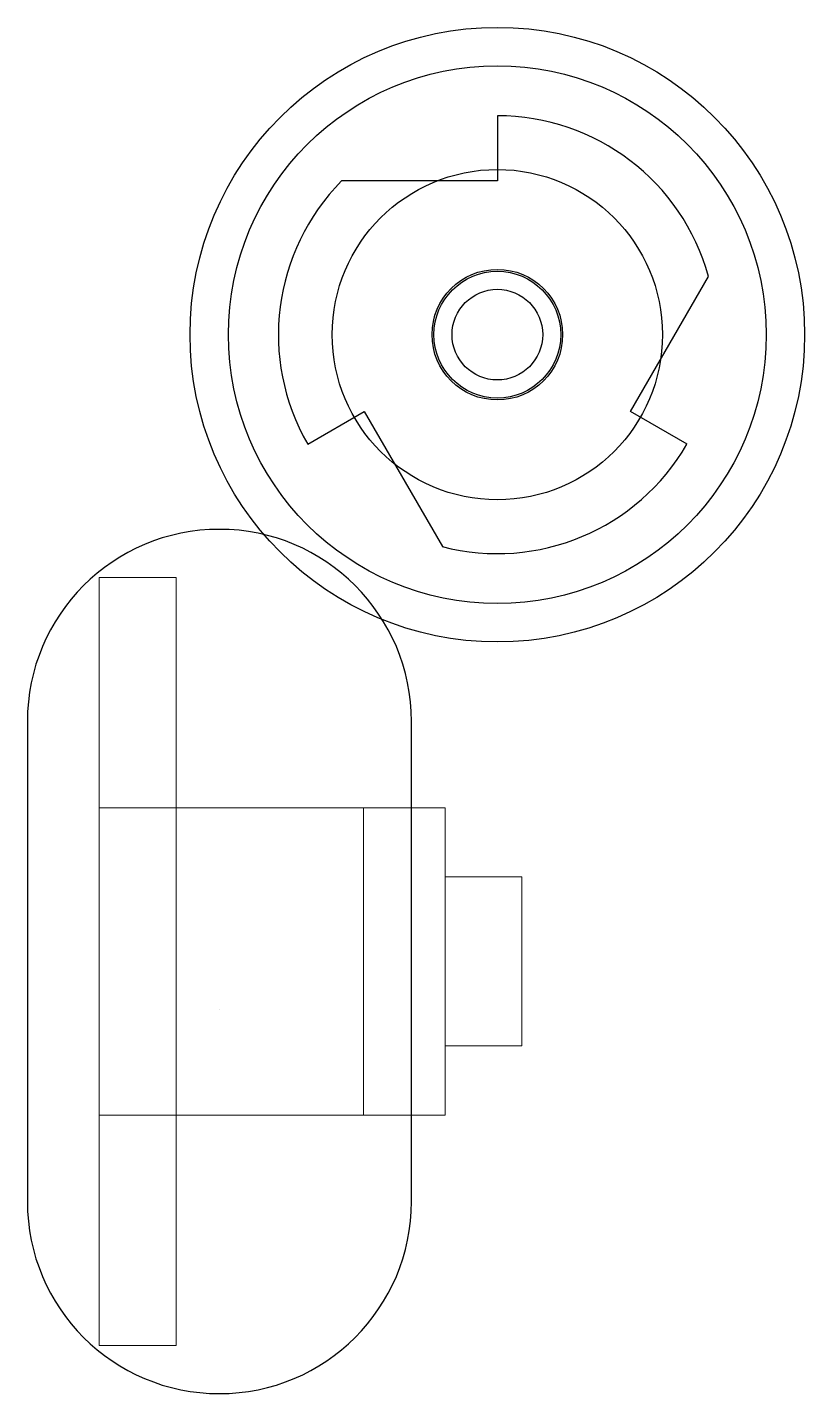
# Model space of a CAD drawing. Extents: x 1.6 to 16.7, y 25.1 to 26.9.
# Drawn here: x 15.73 to 16.742, y 25.139 to 26.917 of the extents above.
import ezdxf

# ---------------------------------------------------------------- set-up
doc = ezdxf.new("R2010")
doc.units = 0
doc.header["$LTSCALE"] = 5
doc.header["$MEASUREMENT"] = 0
for name, color, linetype in [('Z0_BOTCOMP', 4, 'Continuous'), ('Z0_CUT500', 4, 'Continuous'), ('Z0_RUBBER', 4, 'Continuous'), ('Z0_TOPCOMP', 6, 'Continuous')]:
    doc.layers.add(name, color=color, linetype=linetype)

msp = doc.modelspace()

# ---------------------------------------------------------------- linework, layer by layer
at = {"layer": 'Z0_BOTCOMP', "color": 4, "linetype": 'Continuous', "lineweight": 25}
for p, q in [((16.3416, 26.8021), (16.3416, 26.7171)), ((16.3416, 26.7171), (16.1386, 26.7171)), ((16.5148, 26.4171), (16.6164, 26.593)), ((16.0948, 26.3746), (16.1684, 26.4171)), ((16.1684, 26.4171), (16.27, 26.2413)), ((16.5885, 26.3746), (16.5148, 26.4171))]:
    msp.add_line(p, q, dxfattribs=at)
for radius in [0.085, 0.059]:
    msp.add_circle((16.3416, 26.5171), radius, dxfattribs=at)
for start, end in [(15.4321, 90), (135.4321, -150), (-104.5679, -30)]:
    msp.add_arc((16.3416, 26.5171), 0.285, start, end, dxfattribs=at)
at = {"layer": 'Z0_CUT500', "color": 5, "linetype": 'Continuous', "lineweight": 25}
for p, q in [((15.7298, 26.0137), (15.7298, 25.3887)), ((16.2298, 25.3887), (16.2298, 26.0137))]:
    msp.add_line(p, q, dxfattribs=at)
msp.add_circle((16.3416, 26.5171), 0.0825, dxfattribs=at)
for centre, start, end in [((15.9798, 26.0137), 0, 180), ((15.9798, 25.3887), 180, 0)]:
    msp.add_arc(centre, 0.25, start, end, dxfattribs=at)
at = {"layer": 'Z0_RUBBER', "color": 2, "linetype": 'Continuous', "lineweight": 25}
for radius in [0.4, 0.215]:
    msp.add_circle((16.3416, 26.5171), radius, dxfattribs=at)
at = {"layer": 'Z0_TOPCOMP', "color": 6, "linetype": 'Continuous', "lineweight": 5}
for p, q in [((15.9798, 26.2637), (15.9798, 26.2637)), ((15.9798, 26.2637), (15.9798, 26.2637)), ((15.8235, 25.2012), (15.8235, 26.2012)), ((15.8235, 26.2012), (15.9235, 26.2012)), ((15.9235, 26.2012), (15.9235, 25.2012)), ((16.2735, 25.9012), (15.8235, 25.9012)), ((15.8235, 25.9012), (15.8235, 25.5012)), ((16.1673, 25.9012), (16.1673, 25.5012)), ((16.2298, 25.9012), (16.1673, 25.9012)), ((16.2298, 25.5012), (16.2298, 25.9012)), ((16.2735, 25.5012), (16.2735, 25.9012)), ((16.3735, 25.8112), (16.2735, 25.8112)), ((16.2735, 25.8112), (16.2735, 25.5912)), ((16.3735, 25.5912), (16.3735, 25.8112)), ((15.9798, 25.6387), (15.9798, 25.6387)), ((16.2735, 25.5912), (16.3735, 25.5912)), ((15.8235, 25.5012), (16.2735, 25.5012)), ((16.1673, 25.5012), (16.2298, 25.5012)), ((15.9235, 25.2012), (15.8235, 25.2012)), ((15.9798, 25.1387), (15.9798, 25.1387))]:
    msp.add_line(p, q, dxfattribs=at)
at = {"layer": 'Z0_TOPCOMP', "color": 6, "linetype": 'Continuous', "lineweight": 25}
msp.add_circle((16.3416, 26.5171), 0.35, dxfattribs=at)

doc.saveas('drawing.dxf')
